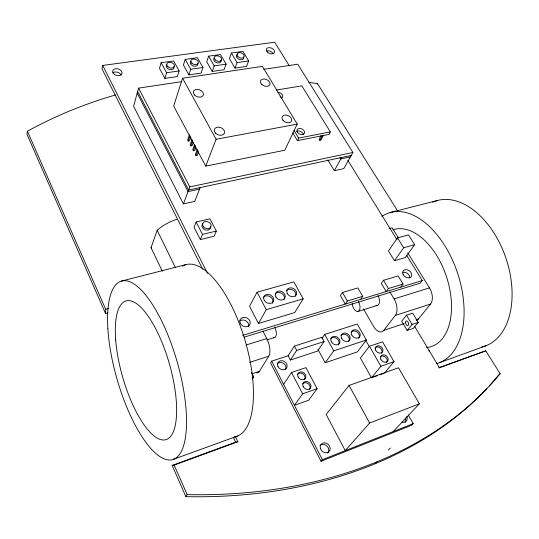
<?xml version="1.0" encoding="UTF-8"?>
<svg xmlns="http://www.w3.org/2000/svg" width="539" height="539" viewBox="0 0 539 539"><rect width="100%" height="100%" fill="white"/><g stroke="black" fill="none" stroke-linecap="round" stroke-linejoin="round"><path stroke-width="0.81" d="M107.901 312.842L105.536 313.482L105.678 309.292L27.408 131.233A583.804 496.021 57.4 0 1 115.663 94.938M27.408 131.233L26.95 134.272L105.536 313.482M289.308 65.839L274.681 42.217L102.693 65.441L101.945 68.749L202.704 269.251M181.67 81.652L138.563 88.133L133.618 106.277L183.422 203.897L194.754 201.404L200.124 187.585M161.141 62.699L159.49 68.392L164.88 78.411L177.378 76.572L179.143 70.939L173.666 60.968L161.141 62.699L166.578 72.745L164.88 78.411M185.2 59.378L183.422 65.017L188.886 74.881L201.047 73.088L202.94 67.51L197.395 57.693L185.2 59.378L190.712 69.268L188.886 74.881M182.58 78.229L173.659 106.102L205.75 166.133L284.781 150.24L297.218 124.125L262.432 66.378L182.58 78.229L216.099 139.271L205.75 166.133M208.62 56.15L206.713 61.729L212.245 71.444L224.089 69.699L226.104 64.175L220.491 54.513L208.62 56.15L214.199 65.886L212.245 71.444M189.472 134.703L187.639 139.924L188.246 141.063L189.6 140.814L190.914 137.088M188.246 141.063L190.085 135.841M162.306 271.157L151.048 247.691L157.179 230.274A27.711 12.808 -26.1 0 1 176.711 219.306M192.066 139.547L190.213 144.755L190.819 145.901L192.174 145.645L193.238 142.673M190.819 145.901L192.679 140.699M194.673 144.425L192.794 149.613L193.407 150.765L194.761 150.509L195.839 147.545M193.407 150.765L195.286 145.577M231.42 53.004L229.398 58.529L234.997 68.096L246.532 66.405L248.654 60.927L242.981 51.407L231.42 53.004L237.066 62.591L234.997 68.096M197.294 149.323L195.394 154.498L196.007 155.656L197.368 155.394L198.729 151.702M196.007 155.656L197.914 150.489M183.422 203.897L189.802 186.885L138.563 88.133M196.156 222.007L194.053 227.249L200.34 239.585L214.064 236.25L216.307 231.09L209.914 218.821L196.156 222.007L202.502 234.398L200.34 239.585M317.235 84.138L317.478 83.626A583.804 496.021 57.4 0 0 308.847 82.352M292.738 132.796L297.413 140.632L298.646 138.099L330.353 131.9L301.84 85.863L276.251 90.053M320.927 135.727L319.122 139.257L319.782 140.329L320.961 140.093L323.501 135.161M319.782 140.329L322.315 135.39M330.353 131.9L329.046 134.406L297.413 140.632M257.076 292.226L249.544 306.267L258.45 323.474L294.759 312.553L303.167 298.828L293.856 281.85L257.076 292.226L266.253 309.682L258.45 323.474M327.806 159.962L334.328 170.695L341.625 157.476M263.739 69.315L297.73 64.208L352.89 152.449L343.794 168.606L334.328 170.695M252.542 378.991L253.775 376.977L251.518 372.462M256.557 372.772A13.003 5.612 72.7 0 0 259.461 371.317L268.725 356.225A13.32 5.916 72.9 0 0 266.778 338.559L262.938 331.148M235.408 436.583L237.867 441.744L235.61 442.182L172.17 465.433L185.861 496.662L187.141 494.607A447.875 322.194 17.5 0 0 500.138 373.689L485.74 350.828L438.935 367.652M288.419 355.673L271.669 361.13L270.558 362.915L321.049 461.269L411.681 425.231L413.211 423.647L408.239 414.922M294.388 346.092L288.136 355.767L290.38 360.039L317.478 351.125L324.107 341.517L321.79 337.286L294.388 346.092L296.679 350.417L290.38 360.039M342.481 292.502L340.419 295.594L345.25 304.063L347.338 300.998L362.76 296.322L357.876 287.92L342.481 292.502L347.338 300.998M283.588 384.307L291.518 372.483L305.943 367.632L317.127 388.713L308.658 400.228L294.402 405.321L302.648 393.814L317.127 388.713M321.938 338.472L324.694 334.436L357.242 324.02L366.365 340.015L357.377 351.886L325.199 362.747L318.017 349.494M397.512 237.861L388.444 250.952L394.427 260.748L405.267 257.635L414.632 244.693L408.474 234.869L397.512 237.861L403.657 247.765L394.427 260.748M360.611 299.374L362.76 296.322M383.512 280.3L381.322 283.366L386.207 291.565L388.437 288.52L403.071 284.08L398.132 275.948L383.512 280.3L388.437 288.52M325.199 362.747L333.722 350.855L366.365 340.015M400.8 287.112L403.071 284.08M369.458 346.24L360.382 358.024L371.479 377.785L380.878 366.271L394.016 361.649L382.555 341.834L369.458 346.24L380.878 366.271M406.763 255.506L422.273 280.563L420.258 283.164L244.228 337.118M363.434 308.874L373.5 326.277A12.047 6.603 71.4 0 0 383.788 330.34L395.343 315.409L430.56 304.057A12.04 7.175 71.3 0 0 429.482 287.88L407.727 252.831M349.05 385.439L326.156 414.498L345.243 450.631L369.633 423.007L419.376 403.819L398.516 367.773L349.05 385.439L369.633 423.007M406.467 315.174L401.676 321.231L407.161 330.454L413.352 328.386L418.257 322.389L412.685 313.152L406.467 315.174L412.032 324.458L407.161 330.454M416.276 320.395A11.784 6.839 71 0 0 418.453 318.913L430.56 304.057M384.435 373.156L394.016 361.649M321.049 461.269L322.383 459.713L413.211 423.647M393.194 431.591L419.376 403.819M375.151 463.749L377.105 461.728M388.316 450.153L390.377 448.017M500.138 373.689L497.928 375.824A446.231 321.844 17.4 0 1 489.338 385.783M172.17 465.433L174.171 465.11L237.867 441.744M438.962 367.948L485.74 350.828M173.706 459.221L237.571 436.017M439.662 362.585L486.003 345.748M372.24 377.516L377.576 375.609M379.86 374.794L383.674 373.433M252.245 377.482L253.775 376.977M412.032 324.458L418.257 322.389M252.259 373.689L259.461 371.317M383.788 330.34L404.27 323.589M416.088 319.694L418.453 318.913M296.679 350.417L324.107 341.517M249.49 362.43L268.725 356.225M246.195 344.967L266.778 338.559M389.791 291.72L394.09 298.902L429.482 287.88M266.859 339.92L274.722 337.468M352.142 303.551A6.717 3.598 72.4 0 0 358.105 311.427L377.502 305.37M242.469 335.433L422.273 280.563M266.253 309.682L303.167 298.828M403.657 247.765L414.632 244.693M105.678 309.292L108.838 308.443M389.037 228.63L392.183 227.795L398.402 237.807M121.315 281.109L185.685 264.696M390.047 212.588L437.055 200.602M202.502 234.398L216.307 231.09M351.206 155.441L188.623 190.031L137.647 91.489M199.518 189.149L188.037 191.601L137.189 93.159M350.37 156.923L340.803 158.965L339.92 157.536M189.802 186.885L352.89 152.449M216.099 139.271L297.218 124.125M429.347 350.876L428.768 350.956M166.578 72.745L179.143 70.939M190.712 69.268L202.94 67.51M214.199 65.886L226.104 64.175M237.066 62.591L248.654 60.927M317.478 83.626L397.701 211.018M347.817 160.312L397.007 239.761M414.68 326.439L439.494 367.787M293.95 130.249L298.646 138.099M365.557 340.021L369.289 346.564M324.694 334.436L333.722 350.855M291.518 372.483L302.648 393.814M271.669 361.13L322.383 459.713M102.693 65.441L207.481 273.361M157.179 230.274L175.458 267.735M233.454 437.648L235.61 442.182M174.171 465.11L187.141 494.607M274.695 327.22A7.074 3.227 73.2 0 1 276.271 334.827A7.074 3.227 73.2 0 1 273.334 337.313M151.688 248.27A27.711 12.808 -26.1 0 1 151.048 247.691M358.482 301.57A6.717 3.598 72.4 0 1 358.105 311.427M377.933 295.615A6.636 3.672 72.3 0 1 379.362 302.77A6.636 3.672 72.3 0 1 375.946 305.303M394.09 298.902A12.316 6.933 71.7 0 1 395.343 315.409M340.951 335.44A4.878 3.881 36.8 0 1 347.217 335.467A4.878 3.881 36.8 0 1 348.605 341.49M330.697 338.762A4.905 3.935 36.5 0 1 337.037 338.775A4.905 3.935 36.5 0 1 338.384 344.852M351.071 332.165A4.851 3.827 37.1 0 1 357.276 332.192A4.851 3.827 37.1 0 1 358.691 338.169M302.622 383.903A4.393 3.672 38.2 0 1 308.348 383.815A4.393 3.672 38.2 0 1 309.46 389.414M297.346 374.565A4.366 3.638 37.1 0 1 303.107 374.066A4.366 3.638 37.1 0 1 304.367 379.732M380.312 356.845A4.211 3.308 40 0 1 385.715 357.344A4.211 3.308 40 0 1 386.497 362.565M374.908 348.046A4.184 3.281 39.2 0 1 380.197 348.032A4.184 3.281 39.2 0 1 381.491 353.22M405.18 418.035A5.161 4.11 45.1 0 1 405.065 422.374M406.682 416.438A5.174 4.11 45 0 1 406.372 421.047A5.174 4.11 45 0 1 401.986 421.983M319.991 445.618A5.377 4.568 45.4 0 1 326.984 446.063A5.377 4.568 45.4 0 1 327.712 453.097M277.248 363.805A5.08 4.258 34.8 0 1 283.541 363.448A5.08 4.258 34.8 0 1 285.623 369.437M243.507 56.891A3.807 2.527 22.2 0 1 241.721 59.667A3.807 2.527 22.2 0 1 237.12 57.936A3.807 2.527 22.2 0 1 237.396 54.594M220.916 60.085A3.861 2.594 21.1 0 1 216.873 62.733A3.861 2.594 21.1 0 1 214.212 58.104M197.712 63.359A3.921 2.655 20 0 1 193.38 66.021A3.921 2.655 20 0 1 191.042 61.23M173.794 66.519A3.989 2.722 18.9 0 1 169.792 69.551A3.989 2.722 18.9 0 1 166.78 64.848M210.486 226.649A4.427 3.456 22.4 0 1 205.036 229.803A4.427 3.456 22.4 0 1 202.974 223.759M275.085 294.051A5.262 4.218 30.3 0 1 281.681 293.391A5.262 4.218 30.3 0 1 284.06 299.509M286.526 290.777A5.228 4.157 30.9 0 1 293.034 290.13A5.228 4.157 30.9 0 1 295.446 296.194M263.254 297.744A5.296 4.278 29.6 0 1 270.16 296.699A5.296 4.278 29.6 0 1 272.283 303.241M402.478 272.518A4.939 3.645 36 0 1 407.471 273.502A4.939 3.645 36 0 1 409.748 277.989M239.72 321.042A5.41 4.494 28.9 0 1 245.979 320.934A5.41 4.494 28.9 0 1 248.654 326.479M266.677 50.895A4.312 2.83 23.4 0 1 272.99 53.577M112.739 72.913A4.784 3.315 16.1 0 1 117.327 72.199A4.784 3.315 16.1 0 1 121.059 75.11M392.843 229.843A61.453 36.073 71.9 0 1 447.714 280.684A61.453 36.073 71.9 0 1 426.531 347.534M432.541 202.266A76.626 48.355 71.3 0 1 505.98 258.302A76.626 48.355 71.3 0 1 481.408 347.129M381.794 216.503A79.024 46.428 71.9 0 1 455.906 268.368A79.024 46.428 71.9 0 1 436.745 363.542M182.431 266.125A89.535 35.554 73.6 0 1 244.578 338.829A89.535 35.554 73.6 0 1 234.155 436.927M486.683 388.666A446.231 321.844 17.4 0 1 185.861 496.662M280.037 96.151A3.941 2.688 24.4 0 1 281.607 98.509M277.915 92.438A3.955 2.688 24.4 0 1 282.429 94.958A3.955 2.688 24.4 0 1 281.048 98.213M296.612 131.489A4.022 2.81 26.1 0 1 300.627 131.462A4.022 2.81 26.1 0 1 303.316 134.555M405.544 322.443A2.439 1.395 70.6 0 0 407.841 325.59A2.439 1.395 70.6 0 0 407.868 321.79A2.439 1.395 70.6 0 0 405.544 322.443M341.611 338.364A4.891 3.881 36.8 0 0 349.494 340.271A4.891 3.881 36.8 0 0 345.843 333.129A4.891 3.881 36.8 0 0 341.611 338.364M331.31 341.719A4.918 3.935 36.4 0 0 339.26 343.639A4.918 3.935 36.4 0 0 335.622 336.43A4.918 3.935 36.4 0 0 331.31 341.719M351.778 335.049A4.864 3.834 37.1 0 0 359.594 336.949A4.864 3.834 37.1 0 0 355.929 329.868A4.864 3.834 37.1 0 0 351.778 335.049M303.154 386.584A4.4 3.672 38.2 0 0 310.309 388.235A4.4 3.672 38.2 0 0 307.156 381.632A4.4 3.672 38.2 0 0 303.154 386.584M298.074 376.889A4.373 3.645 37 0 0 305.202 378.546A4.373 3.645 37 0 0 302.083 372.004A4.373 3.645 37 0 0 298.074 376.889M380.797 359.163A4.224 3.308 40 0 0 387.46 361.386A4.224 3.308 40 0 0 384.806 355.046A4.224 3.308 40 0 0 380.797 359.163M375.589 350.054A4.197 3.288 39.2 0 0 382.225 352.284A4.197 3.288 39.2 0 0 379.597 346.004A4.197 3.288 39.2 0 0 375.589 350.054M320.355 448.313A5.39 4.575 45.3 0 0 328.723 451.83A5.39 4.575 45.3 0 0 326.425 443.213A5.39 4.575 45.3 0 0 320.355 448.313M277.949 366.459A5.094 4.265 34.8 0 0 286.303 368.406A5.094 4.265 34.8 0 0 282.739 360.82A5.094 4.265 34.8 0 0 277.949 366.459M237.881 56.541A3.813 2.527 22.2 0 0 244.093 56.972A3.813 2.527 22.2 0 0 239.922 52.647A3.813 2.527 22.2 0 0 237.881 56.541M215.263 59.917A3.867 2.594 21.1 0 0 221.516 60.004A3.867 2.594 21.1 0 0 216.995 55.773A3.867 2.594 21.1 0 0 215.263 59.917M191.844 63.211A3.935 2.655 20 0 0 198.251 63.292A3.935 2.655 20 0 0 193.703 59A3.935 2.655 20 0 0 191.844 63.211M167.979 66.775A3.995 2.722 18.9 0 0 174.414 66.486A3.995 2.722 18.9 0 0 169.509 62.315A3.995 2.722 18.9 0 0 167.979 66.775M203.553 226.865A4.44 3.456 22.4 0 0 210.911 226.872A4.44 3.456 22.4 0 0 206.107 221.441A4.44 3.456 22.4 0 0 203.553 226.865M275.955 297.097A5.269 4.224 30.3 0 0 284.659 298.465A5.269 4.224 30.3 0 0 280.186 291.121A5.269 4.224 30.3 0 0 275.955 297.097M287.449 293.782A5.235 4.164 30.9 0 0 296.066 295.15A5.235 4.164 30.9 0 0 291.579 287.866A5.235 4.164 30.9 0 0 287.449 293.782M264.299 300.459A5.309 4.285 29.6 0 0 273.091 301.827A5.309 4.285 29.6 0 0 268.631 294.415A5.309 4.285 29.6 0 0 264.299 300.459M403.26 274.722A4.959 3.652 35.9 0 0 411.142 276.756A4.959 3.652 35.9 0 0 407.194 269.769A4.959 3.652 35.9 0 0 403.26 274.722M240.488 323.69A5.437 4.507 28.8 0 0 249.55 325.037A5.437 4.507 28.8 0 0 245.07 317.356A5.437 4.507 28.8 0 0 240.488 323.69M267.384 52.047A4.325 2.83 23.4 0 0 274.364 52.552A4.325 2.83 23.4 0 0 269.554 47.648A4.325 2.83 23.4 0 0 267.384 52.047M114.255 74.234A4.804 3.315 16.1 0 0 121.976 73.486A4.804 3.315 16.1 0 0 115.858 68.722A4.804 3.315 16.1 0 0 114.255 74.234M107.847 328.217A92.863 31.289 74 0 0 170.688 459.976A92.863 31.289 74 0 0 162.562 322.821A92.863 31.289 74 0 0 107.847 328.217M115.683 339.961A72.186 24.289 74 0 0 165.271 439.824A72.186 24.289 74 0 0 156.889 331.094A72.186 24.289 74 0 0 115.683 339.961M297.723 132.634A4.036 2.81 26.1 0 0 304.299 133.443A4.036 2.81 26.1 0 0 300.257 128.464A4.036 2.81 26.1 0 0 297.723 132.634M261.671 84.293A5.033 3.402 23.6 0 0 269.81 84.771A5.033 3.402 23.6 0 0 264.218 78.984A5.033 3.402 23.6 0 0 261.671 84.293M194.491 94.979A5.262 3.658 20.4 0 0 203.183 95.443A5.262 3.658 20.4 0 0 197.55 89.393A5.262 3.658 20.4 0 0 194.491 94.979M215.485 133.099A5.363 3.84 21.8 0 0 224.305 133.436A5.363 3.84 21.8 0 0 218.477 127.15A5.363 3.84 21.8 0 0 215.485 133.099M283.002 120.312A5.134 3.557 25.2 0 0 291.404 121.369A5.134 3.557 25.2 0 0 286.303 115.076A5.134 3.557 25.2 0 0 283.002 120.312"/></g></svg>
